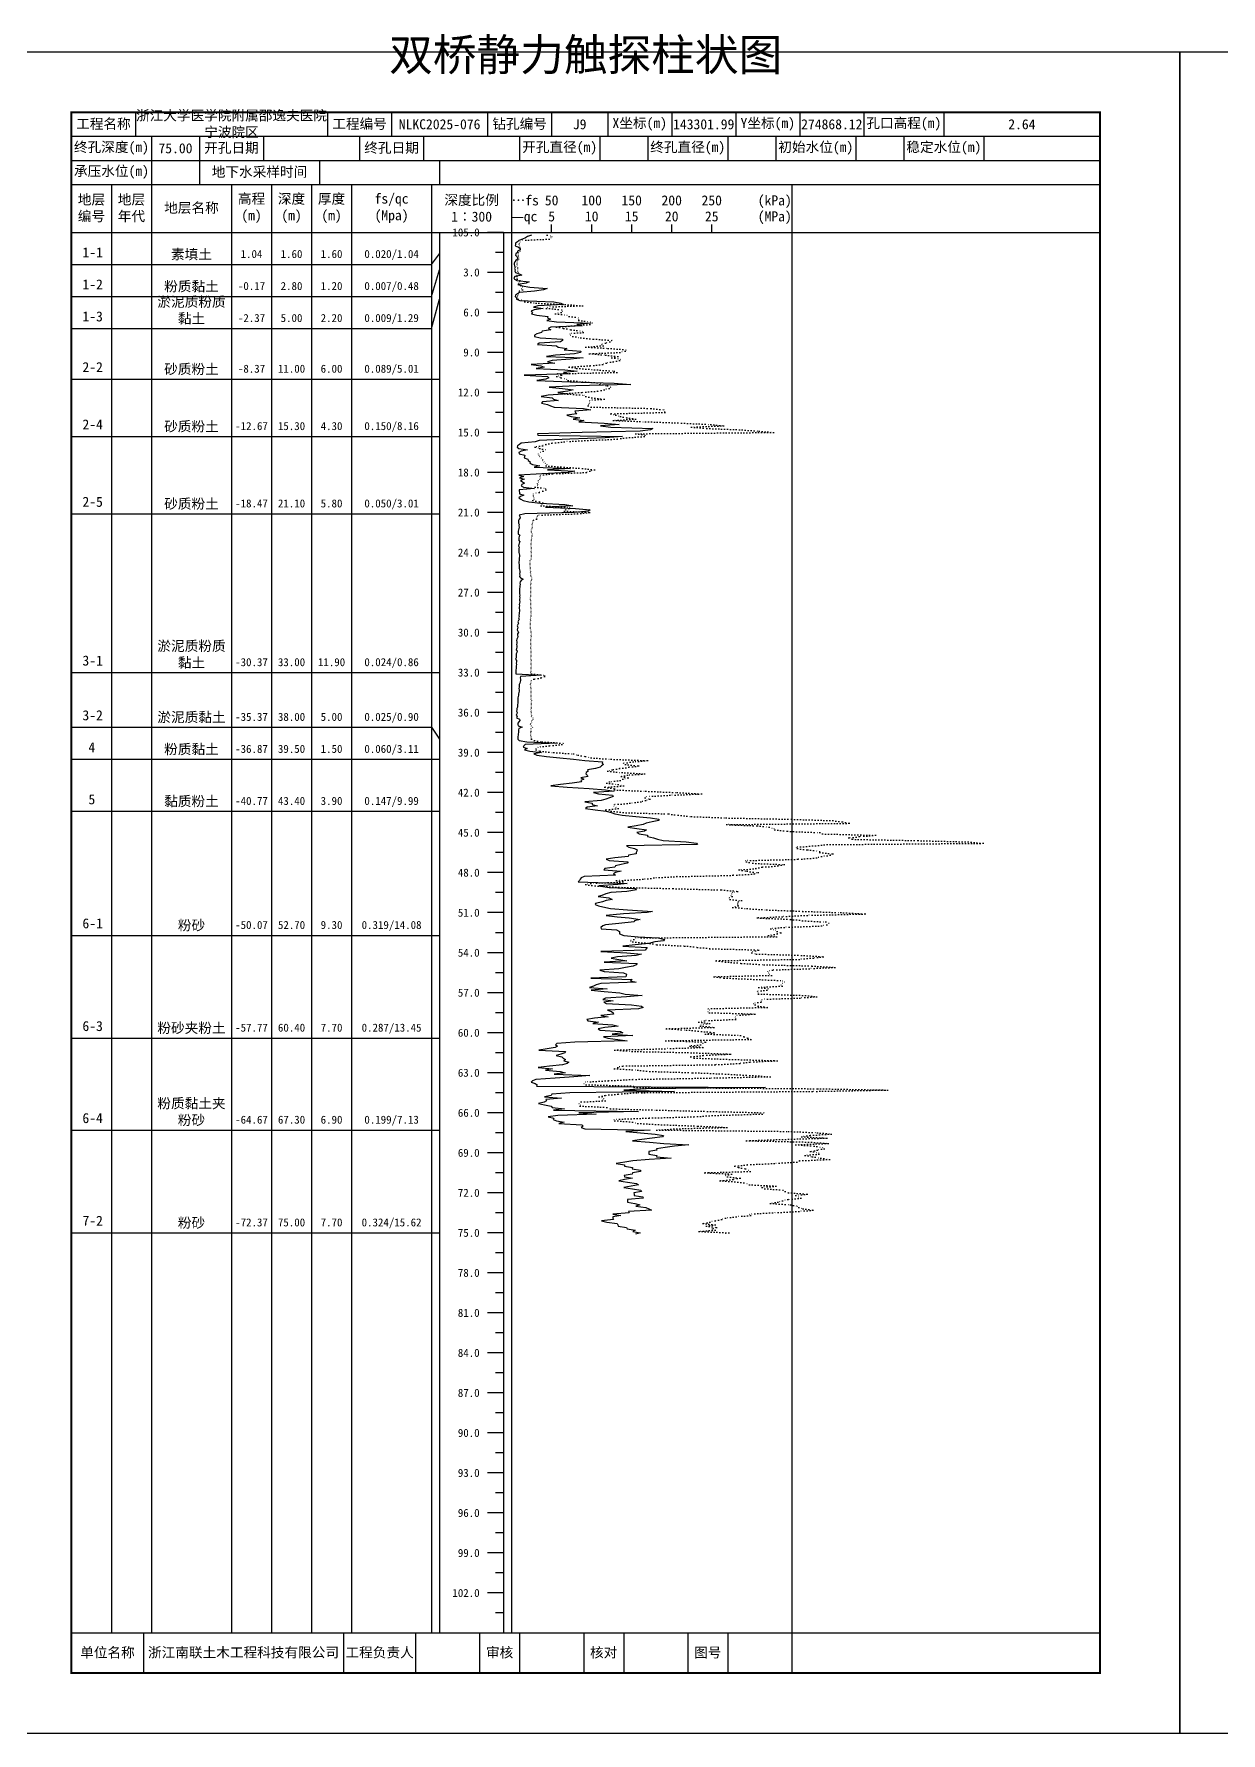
# Model space of a CAD drawing. Extents: x 297 to 65340, y 0 to 425.
# Drawn here: x 2683.6 to 2980.3, y 0 to 424.6 of the extents above; entities that cross this region are included whole.
import ezdxf
from ezdxf.enums import TextEntityAlignment as Align

# ---------------------------------------------------------------- set-up
doc = ezdxf.new("R2010")
doc.units = 0
doc.linetypes.add('DOT', pattern=[6.35, 0, -6.35])
doc.layers.add('FRAME', color=7, linetype='CONTINUOUS')
doc.layers.add('STRATUM', color=7, linetype='CONTINUOUS')
doc.styles.add('ST', font='')
doc.styles.get('ST').set_extended_font_data('SimSun')

msp = doc.modelspace()

# ---------------------------------------------------------------- linework, layer by layer
at = {"layer": 'FRAME', "color": 245, "linetype": 'Continuous'}
for points in [[(2673, 0), (2970, 0), (2970, 420), (2673, 420)], [(2970, 0), (3267, 0), (3267, 420), (2970, 420)]]:
    msp.add_lwpolyline(points, close=True, dxfattribs=at)
at = {"layer": 'FRAME', "linetype": 'Continuous', "const_width": 0.5}
msp.add_lwpolyline([(2693, 15), (2950, 15), (2950, 405), (2693, 405)], close=True, dxfattribs=at)
at = {"layer": 'FRAME', "color": 0, "linetype": 'Continuous'}
for points in [[(2709, 405), (2709, 399)], [(2757, 405), (2757, 399)], [(2773, 405), (2773, 399)], [(2797, 405), (2797, 399)], [(2813, 405), (2813, 399)], [(2827, 405), (2827, 399)], [(2843, 405), (2843, 399)], [(2859, 405), (2859, 399)], [(2875, 405), (2875, 399)], [(2891, 405), (2891, 399)], [(2911, 405), (2911, 399)], [(2950, 405), (2950, 399)], [(2693, 399), (2950, 399)], [(2713, 399), (2713, 393)], [(2725, 399), (2725, 393)], [(2741, 399), (2741, 393)], [(2765, 399), (2765, 393)], [(2781, 399), (2781, 393)], [(2805, 399), (2805, 393)], [(2825, 399), (2825, 393)], [(2837, 399), (2837, 393)], [(2857, 399), (2857, 393)], [(2869, 399), (2869, 393)], [(2889, 399), (2889, 393)], [(2901, 399), (2901, 393)], [(2921, 399), (2921, 393)], [(2950, 399), (2950, 393)], [(2693, 393), (2950, 393)], [(2713, 393), (2713, 387)], [(2725, 393), (2725, 387)], [(2755, 393), (2755, 387)], [(2785, 393), (2785, 387)], [(2693, 387), (2950, 387)], [(2703, 387), (2703, 25)], [(2713, 387), (2713, 25)], [(2733, 387), (2733, 25)], [(2743, 387), (2743, 25)], [(2753, 387), (2753, 25)], [(2763, 387), (2763, 25)], [(2783, 387), (2783, 25)], [(2803, 387), (2803, 25)], [(2873, 387), (2873, 25)], [(2693, 375), (2950, 375)], [(2785, 375), (2785, 25)], [(2801, 375), (2801, 25)], [(2813, 375), (2813, 377)], [(2823, 375), (2823, 377)], [(2833, 375), (2833, 377)], [(2843, 375), (2843, 377)], [(2853, 375), (2853, 377)], [(2693, 25), (2950, 25)], [(2711, 25), (2711, 15)], [(2761, 25), (2761, 15)], [(2779, 25), (2779, 15)], [(2795, 25), (2795, 15)], [(2805, 25), (2805, 15)], [(2821, 25), (2821, 15)], [(2831, 25), (2831, 15)], [(2847, 25), (2847, 15)], [(2857, 25), (2857, 15)], [(2873, 25), (2873, 15)]]:
    msp.add_lwpolyline(points, dxfattribs=at)
at = {"layer": 'STRATUM', "linetype": 'Continuous'}
for points in [[(2801, 375), (2797, 375)], [(2807.98, 374.33), (2806.94, 374), (2806.44, 373.67), (2805.68, 373.33), (2804.8, 373), (2804.5, 372.67), (2803.94, 372.33), (2803.98, 372), (2803.88, 371.67), (2804.68, 371.33), (2805.1, 371), (2805.16, 370.67), (2804.48, 370.33), (2804.48, 370), (2804.08, 369.67), (2803.96, 369.33), (2804.3, 369), (2804.5, 368.67), (2804.5, 368.33), (2804.08, 368), (2803.76, 367.67), (2803.64, 367.33), (2803.64, 367), (2803.72, 366.67), (2803.84, 366.33), (2803.7, 366), (2803.9, 365.67), (2803.78, 365.33), (2803.98, 365), (2804.86, 364.67), (2805.54, 364.33), (2803.82, 364), (2803.56, 363.67), (2803.74, 363.33), (2804.32, 363), (2807.36, 362.67), (2806.66, 362.33), (2804.56, 362), (2805.62, 361.67), (2807.58, 361.33), (2811.9, 361), (2811, 360.67), (2808.72, 360.33), (2804.96, 360), (2804.46, 359.67), (2803.98, 359.33), (2803.92, 359), (2804.18, 358.67), (2804.2, 358.33), (2805.06, 358), (2813.58, 357.67), (2815.28, 357.33), (2815.92, 357), (2809.58, 356.67), (2808.44, 356.33), (2810.88, 356), (2808.66, 355.67), (2807.92, 355.33), (2808.18, 355), (2808, 354.67), (2809.28, 354.33), (2812.04, 354), (2812, 353.67), (2812.74, 353.33), (2811.82, 353), (2814.22, 352.67), (2822.86, 352.33), (2819.3, 352), (2820.64, 351.67), (2812.8, 351.33), (2812.1, 351), (2812.78, 350.67), (2810.6, 350.33), (2810.48, 350), (2809.3, 349.67), (2808.68, 349.33), (2808.74, 349), (2810.14, 348.67), (2815.7, 348.33), (2815.72, 348), (2815.18, 347.67), (2809.9, 347.33), (2809.48, 347), (2814.22, 346.67), (2814.6, 346.33), (2816.8, 346), (2816.1, 345.67), (2820.3, 345.33), (2820.22, 345), (2818.74, 344.67), (2813.92, 344.33), (2811.7, 344), (2820.88, 343.67), (2817.72, 343.33), (2813.14, 343), (2811.92, 342.67), (2813.76, 342.33), (2807.9, 342), (2810.32, 341.67), (2811.14, 341.33), (2809.1, 341), (2816.28, 340.67), (2819.36, 340.33), (2815.98, 340), (2817.46, 339.67), (2806.1, 339.33), (2811.94, 339), (2812.3, 338.67), (2811.56, 338.33), (2809.26, 338), (2817.62, 337.67), (2828.62, 337.33), (2832.76, 337), (2819.04, 336.67), (2812.34, 336.33), (2815.74, 336), (2818.34, 335.67), (2817.08, 335.33), (2814.52, 335), (2817.14, 334.67), (2812.12, 334.33), (2810.4, 334), (2813.16, 333.67), (2813.48, 333.33), (2814.64, 333), (2810.72, 332.67), (2810.46, 332.33), (2811.96, 332), (2812.72, 331.67), (2813.6, 331.33), (2820.96, 331), (2822.8, 330.67), (2818.82, 330.33), (2818.96, 330), (2819.3, 329.67), (2816.8, 329.33), (2817.84, 329), (2820.06, 328.67), (2818.36, 328.33), (2821.04, 328), (2819.76, 327.67), (2826.12, 327.33), (2829.84, 327), (2825.18, 326.67), (2827.78, 326.33), (2838.3, 326), (2837.68, 325.67), (2835.08, 325.33), (2820.66, 325), (2809.48, 324.67), (2809.58, 324.33), (2830.72, 324), (2826.34, 323.67), (2817.58, 323.33), (2809.9, 323), (2808.86, 322.67), (2805.42, 322.33), (2804.94, 322), (2804.5, 321.67), (2804.42, 321.33), (2804.78, 321), (2806.94, 320.67), (2805.42, 320.33), (2804.8, 320), (2804.88, 319.67), (2806.28, 319.33), (2806.24, 319), (2806.16, 318.67), (2807.02, 318.33), (2807.12, 318), (2807.6, 317.67), (2807.56, 317.33), (2808.2, 317), (2810.02, 316.67), (2808.6, 316.33), (2817.68, 316), (2811.94, 315.67), (2818.8, 315.33), (2817.04, 315), (2810.56, 314.67), (2804.78, 314.33), (2805.94, 314), (2804.98, 313.67), (2806.1, 313.33), (2805.2, 313), (2805.68, 312.67), (2806.2, 312.33), (2805.54, 312), (2805.38, 311.67), (2805.98, 311.33), (2808.74, 311), (2804.84, 310.67), (2804.88, 310.33), (2805, 310), (2804.94, 309.67), (2806.04, 309.33), (2805.18, 309), (2804.82, 308.67), (2805.26, 308.33), (2805.92, 308), (2807.32, 307.67), (2810.18, 307.33), (2816.32, 307), (2818.26, 306.67), (2811.5, 306.33), (2818.92, 306), (2822.6, 305.67), (2822.24, 305.33), (2818.6, 305), (2806.32, 304.67), (2804.9, 304.33), (2805.06, 304), (2805.16, 303.67), (2804.84, 303.33), (2804.74, 303), (2804.7, 302.67), (2804.68, 302.33), (2804.84, 302), (2804.78, 301.67), (2804.86, 301.33), (2804.8, 301), (2804.68, 300.67), (2804.6, 300.33), (2804.6, 300), (2804.62, 299.67), (2805.02, 299.33), (2804.84, 299), (2804.76, 298.67), (2804.78, 298.33), (2804.8, 298), (2805.02, 297.67), (2804.86, 297.33), (2804.78, 297), (2804.74, 296.67), (2804.84, 296.33), (2804.8, 296), (2804.78, 295.67), (2804.78, 295.33), (2804.82, 295), (2804.88, 294.67), (2804.94, 294.33), (2804.96, 294), (2804.9, 293.67), (2804.92, 293.33), (2804.86, 293), (2804.76, 292.67), (2804.8, 292.33), (2804.86, 292), (2804.88, 291.67), (2804.92, 291.33), (2804.92, 291), (2804.94, 290.67), (2805.04, 290.33), (2805.04, 290), (2805, 289.67), (2805.02, 289.33), (2805, 289), (2805.22, 288.67), (2805.86, 288.33), (2805.34, 288), (2805.12, 287.67), (2805.02, 287.33), (2805.12, 287), (2805.04, 286.67), (2805.02, 286.33), (2804.98, 286), (2805, 285.67), (2804.96, 285.33), (2805, 285), (2804.96, 284.67), (2805.08, 284.33), (2804.98, 284), (2805.06, 283.67), (2804.96, 283.33), (2804.94, 283), (2805.02, 282.67), (2804.94, 282.33), (2804.9, 282), (2804.96, 281.67), (2804.9, 281.33), (2804.86, 281), (2804.96, 280.67), (2804.94, 280.33), (2804.88, 280), (2804.86, 279.67), (2804.8, 279.33), (2804.86, 279), (2804.74, 278.67), (2804.84, 278.33), (2804.7, 278), (2804.58, 277.67), (2804.68, 277.33), (2804.52, 277), (2804.42, 276.67), (2804.54, 276.33), (2804.46, 276), (2804.4, 275.67), (2804.58, 275.33), (2804.7, 275), (2804.5, 274.67), (2804.5, 274.33), (2804.58, 274), (2804.48, 273.67), (2804.32, 273.33), (2804.24, 273), (2804.26, 272.67), (2804.28, 272.33), (2804.24, 272), (2804.26, 271.67), (2804.3, 271.33), (2804.2, 271), (2804.16, 270.67), (2804.38, 270.33), (2804.26, 270), (2804.1, 269.67), (2804.12, 269.33), (2804.14, 269), (2804.12, 268.67), (2804, 268.33), (2804.24, 268), (2804.2, 267.67), (2804.16, 267.33), (2804.24, 267), (2804.1, 266.67), (2804.16, 266.33), (2804.12, 266), (2804.08, 265.67), (2804.08, 265.33), (2804.06, 265), (2804.06, 264.67), (2810.48, 264.33), (2805.24, 264), (2805.12, 263.67), (2805.24, 263.33), (2805.24, 263), (2805.16, 262.67), (2805.02, 262.33), (2804.92, 262), (2804.92, 261.67), (2804.92, 261.33), (2804.82, 261), (2804.88, 260.67), (2804.86, 260.33), (2804.78, 260), (2804.74, 259.67), (2804.68, 259.33), (2804.62, 259), (2804.52, 258.67), (2804.52, 258.33), (2804.58, 258), (2804.54, 257.67), (2804.52, 257.33), (2804.5, 257), (2804.44, 256.67), (2804.44, 256.33), (2804.32, 256), (2804.28, 255.67), (2804.24, 255.33), (2804.36, 255), (2804.32, 254.67), (2804.16, 254.33), (2804.36, 254), (2804.18, 253.67), (2805, 253.33), (2805.06, 253), (2804.82, 252.67), (2804.54, 252.33), (2804.58, 252), (2804.6, 251.67), (2805.6, 251.33), (2804.78, 251), (2804.74, 250.67), (2804.72, 250.33), (2804.7, 250), (2804.6, 249.67), (2804.62, 249.33), (2804.54, 249), (2804.54, 248.67), (2804.52, 248.33), (2804.86, 248), (2806.76, 247.67), (2814.36, 247.33), (2806.36, 247), (2806.04, 246.67), (2805.88, 246.33), (2806.9, 246), (2806.22, 245.67), (2807.52, 245.33), (2810.42, 245), (2808.58, 244.67), (2809.32, 244.33), (2811.74, 244), (2815.02, 243.67), (2818.42, 243.33), (2821.26, 243), (2825.72, 242.67), (2825.62, 242.33), (2825.96, 242), (2825.44, 241.67), (2825.1, 241.33), (2823.96, 241), (2821.92, 240.67), (2822.16, 240.33), (2821.62, 240), (2821.54, 239.67), (2821.86, 239.33), (2822, 239), (2820.3, 238.67), (2821.02, 238.33), (2820.32, 238), (2820.46, 237.67), (2818.1, 237.33), (2815.18, 237), (2812.8, 236.67), (2816.84, 236.33), (2822.4, 236), (2826.42, 235.67), (2828.6, 235.33), (2823.44, 235), (2824.72, 234.67), (2828.2, 234.33), (2828.34, 234), (2827.46, 233.67), (2826.54, 233.33), (2825.36, 233), (2821.3, 232.67), (2823.08, 232.33), (2823.16, 232), (2824.48, 231.67), (2821.84, 231.33), (2821.42, 231), (2823.88, 230.67), (2826.64, 230.33), (2827.9, 230), (2828.78, 229.67), (2830.64, 229.33), (2834.06, 229), (2837.7, 228.67), (2839.76, 228.33), (2839.78, 228), (2838.14, 227.67), (2836.64, 227.33), (2835.84, 227), (2834.12, 226.67), (2832.02, 226.33), (2834.28, 226), (2836.7, 225.67), (2836.24, 225.33), (2834.28, 225), (2834.9, 224.67), (2836.92, 224.33), (2836.92, 224), (2838.42, 223.67), (2839.44, 223.33), (2840.88, 223), (2846.58, 222.67), (2849.16, 222.33), (2849.46, 222), (2831.7, 221.67), (2832.28, 221.33), (2833.66, 221), (2834.36, 220.67), (2834.3, 220.33), (2834.08, 220), (2834.14, 219.67), (2832.18, 219.33), (2832.14, 219), (2828.8, 218.67), (2826.62, 218.33), (2827.36, 218), (2832.1, 217.67), (2831.88, 217.33), (2830.38, 217), (2828.98, 216.67), (2828.82, 216.33), (2826.28, 216), (2826.06, 215.67), (2830.34, 215.33), (2828.92, 215), (2828.42, 214.67), (2828.92, 214.33), (2821.16, 214), (2820.38, 213.67), (2820.1, 213.33), (2819.98, 213), (2819.66, 212.67), (2831.84, 212.33), (2829.52, 212), (2824.8, 211.67), (2827.38, 211.33), (2833.86, 211), (2834.18, 210.67), (2831.78, 210.33), (2827.8, 210), (2826.54, 209.67), (2825.5, 209.33), (2824.6, 209), (2827.32, 208.67), (2828.14, 208.33), (2826.6, 208), (2825.72, 207.67), (2823.94, 207.33), (2823.88, 207), (2824.7, 206.67), (2826.56, 206.33), (2827.72, 206), (2831.96, 205.67), (2838.2, 205.33), (2836.88, 205), (2830.98, 204.67), (2826.64, 204.33), (2829.34, 204), (2832.38, 203.67), (2835.1, 203.33), (2833.66, 203), (2833.64, 202.67), (2829.8, 202.33), (2826.44, 202), (2825.8, 201.67), (2825.26, 201.33), (2825.4, 201), (2829.2, 200.67), (2829.94, 200.33), (2829.96, 200), (2829.98, 199.67), (2831.02, 199.33), (2834.58, 199), (2839.64, 198.67), (2841.16, 198.33), (2840.98, 198), (2838.74, 197.67), (2837.32, 197.33), (2833.86, 197), (2830.82, 196.67), (2836.9, 196.33), (2836.62, 196), (2836.36, 195.67), (2825.28, 195.33), (2831.76, 195), (2835.42, 194.67), (2834.12, 194.33), (2829.42, 194), (2827.88, 193.67), (2829.78, 193.33), (2831.76, 193), (2826.08, 192.67), (2834.4, 192.33), (2834.12, 192), (2833.36, 191.67), (2831.42, 191.33), (2829.8, 191), (2825, 190.67), (2826.12, 190.33), (2830.98, 190), (2831.7, 189.67), (2831.62, 189.33), (2831.52, 189), (2822.8, 188.67), (2833.1, 188.33), (2832.68, 188), (2834.12, 187.67), (2825.26, 187.33), (2824.12, 187), (2823.44, 186.67), (2822.48, 186.33), (2826.84, 186), (2822.86, 185.67), (2826.08, 185.33), (2830.02, 185), (2831.34, 184.67), (2835.6, 184.33), (2831.74, 184), (2826.44, 183.67), (2825.82, 183.33), (2828.4, 183), (2826, 182.67), (2826.66, 182.33), (2832.94, 182), (2835.48, 181.67), (2835.84, 181.33), (2834.66, 181), (2826.96, 180.67), (2827.94, 180.33), (2828.38, 180), (2828.46, 179.67), (2825.32, 179.33), (2827.08, 179), (2823.72, 178.67), (2821.82, 178.33), (2822.02, 178), (2824.74, 177.67), (2823.28, 177.33), (2828.28, 177), (2829.58, 176.67), (2826.32, 176.33), (2824.64, 176), (2825.16, 175.67), (2830.2, 175.33), (2830.78, 175), (2828.1, 174.67), (2833.26, 174.33), (2825.94, 174), (2827.06, 173.67), (2829.5, 173.33), (2831.88, 173), (2818.82, 172.67), (2814.32, 172.33), (2813.94, 172), (2814.5, 171.67), (2813.84, 171.33), (2811.9, 171), (2809.82, 170.67), (2816.44, 170.33), (2816.26, 170), (2815.3, 169.67), (2814.14, 169.33), (2815.56, 169), (2815.88, 168.67), (2816.46, 168.33), (2816.04, 168), (2817.3, 167.67), (2816.86, 167.33), (2815.72, 167), (2812.42, 166.67), (2809.6, 166.33), (2813.2, 166), (2811.42, 165.67), (2815.16, 165.33), (2816.4, 165), (2813.64, 164.67), (2822.52, 164.33), (2818.58, 164), (2813.88, 163.67), (2809.02, 163.33), (2808.24, 163), (2807.86, 162.67), (2808.92, 162.33), (2809.36, 162), (2809.22, 161.67), (2866.4, 161.33), (2836.6, 161), (2831.04, 160.67), (2843.66, 160.33), (2817.5, 160), (2813.08, 159.67), (2812.9, 159.33), (2811.24, 159), (2815.42, 158.67), (2811.58, 158.33), (2811.68, 158), (2811.12, 157.67), (2809.74, 157.33), (2811.24, 157), (2812.88, 156.67), (2813.12, 156.33), (2816.24, 156), (2813.44, 155.67), (2834.66, 155.33), (2819.78, 155), (2824.16, 154.67), (2814.56, 154.33), (2812.14, 154), (2813.56, 153.67), (2813.36, 153.33), (2814.24, 153), (2816.12, 152.67), (2814.8, 152.33), (2820.5, 152), (2820.9, 151.67), (2820.4, 151.33), (2821.28, 151), (2837.62, 150.67), (2831.56, 150.33), (2835.18, 150), (2838.84, 149.67), (2840.96, 149.33), (2840.7, 149), (2838.1, 148.67), (2835.54, 148.33), (2833.2, 148), (2837.42, 147.67), (2841.06, 147.33), (2847.3, 147), (2843.7, 146.67), (2841.4, 146.33), (2839.16, 146), (2839.26, 145.67), (2837.28, 145.33), (2837.26, 145), (2837.28, 144.67), (2839.32, 144.33), (2839.2, 144), (2842.88, 143.67), (2837.36, 143.33), (2833.28, 143), (2831.26, 142.67), (2829.14, 142.33), (2831.22, 142), (2831.24, 141.67), (2833.16, 141.33), (2833.1, 141), (2835.16, 140.67), (2835.2, 140.33), (2833.2, 140), (2833.14, 139.67), (2831.12, 139.33), (2831.16, 139), (2833.24, 138.67), (2831.16, 138.33), (2829.78, 138), (2831.96, 137.67), (2834.2, 137.33), (2834.68, 137), (2832.84, 136.67), (2831.06, 136.33), (2833.2, 136), (2835.32, 135.67), (2835.42, 135.33), (2833.52, 135), (2833.6, 134.67), (2833.64, 134.33), (2835.8, 134), (2835.84, 133.67), (2831.92, 133.33), (2831.92, 133), (2831.96, 132.67), (2833.78, 132.33), (2835.04, 132), (2834, 131.67), (2836.54, 131.33), (2837.32, 131), (2837.92, 130.67), (2832.18, 130.33), (2832.36, 130), (2828.32, 129.67), (2830.28, 129.33), (2828.32, 129), (2828.26, 128.67), (2828.46, 128.33), (2825.42, 128), (2826.8, 127.67), (2829.36, 127.33), (2829.52, 127), (2829.66, 126.67), (2831.72, 126.33), (2831.84, 126), (2833.88, 125.67), (2833.26, 125.33), (2835.14, 125), (2833.96, 124.67)], [(2783, 367), (2785, 369.67)], [(2801, 370), (2799, 370)], [(2693, 367), (2703, 367)], [(2703, 367), (2713, 367)], [(2713, 367), (2733, 367)], [(2733, 367), (2743, 367)], [(2743, 367), (2753, 367)], [(2753, 367), (2763, 367)], [(2763, 367), (2783, 367)], [(2783, 359), (2785, 365.67)], [(2801, 365), (2797, 365)], [(2693, 359), (2703, 359)], [(2703, 359), (2713, 359)], [(2713, 359), (2733, 359)], [(2733, 359), (2743, 359)], [(2743, 359), (2753, 359)], [(2753, 359), (2763, 359)], [(2763, 359), (2783, 359)], [(2783, 351), (2785, 358.33)], [(2801, 360), (2799, 360)], [(2801, 355), (2797, 355)], [(2693, 351), (2703, 351)], [(2703, 351), (2713, 351)], [(2713, 351), (2733, 351)], [(2733, 351), (2743, 351)], [(2743, 351), (2753, 351)], [(2753, 351), (2763, 351)], [(2763, 351), (2783, 351)], [(2801, 350), (2799, 350)], [(2801, 345), (2797, 345)], [(2801, 340), (2799, 340)], [(2693, 338.33), (2703, 338.33)], [(2703, 338.33), (2713, 338.33)], [(2713, 338.33), (2733, 338.33)], [(2733, 338.33), (2743, 338.33)], [(2743, 338.33), (2753, 338.33)], [(2753, 338.33), (2763, 338.33)], [(2763, 338.33), (2783, 338.33)], [(2783, 338.33), (2785, 338.33)], [(2801, 335), (2797, 335)], [(2801, 330), (2799, 330)], [(2693, 324), (2703, 324)], [(2703, 324), (2713, 324)], [(2713, 324), (2733, 324)], [(2733, 324), (2743, 324)], [(2743, 324), (2753, 324)], [(2753, 324), (2763, 324)], [(2763, 324), (2783, 324)], [(2783, 324), (2785, 324)], [(2801, 325), (2797, 325)], [(2801, 320), (2799, 320)], [(2801, 315), (2797, 315)], [(2801, 310), (2799, 310)], [(2693, 304.67), (2703, 304.67)], [(2703, 304.67), (2713, 304.67)], [(2713, 304.67), (2733, 304.67)], [(2733, 304.67), (2743, 304.67)], [(2743, 304.67), (2753, 304.67)], [(2753, 304.67), (2763, 304.67)], [(2763, 304.67), (2783, 304.67)], [(2783, 304.67), (2785, 304.67)], [(2801, 305), (2797, 305)], [(2801, 300), (2799, 300)], [(2801, 295), (2797, 295)], [(2801, 290), (2799, 290)], [(2801, 285), (2797, 285)], [(2801, 280), (2799, 280)], [(2801, 275), (2797, 275)], [(2801, 270), (2799, 270)], [(2693, 265), (2703, 265)], [(2703, 265), (2713, 265)], [(2713, 265), (2733, 265)], [(2733, 265), (2743, 265)], [(2743, 265), (2753, 265)], [(2753, 265), (2763, 265)], [(2763, 265), (2783, 265)], [(2783, 265), (2785, 265)], [(2801, 265), (2797, 265)], [(2801, 260), (2799, 260)], [(2801, 255), (2797, 255)], [(2693, 251.33), (2703, 251.33)], [(2703, 251.33), (2713, 251.33)], [(2713, 251.33), (2733, 251.33)], [(2733, 251.33), (2743, 251.33)], [(2743, 251.33), (2753, 251.33)], [(2753, 251.33), (2763, 251.33)], [(2763, 251.33), (2783, 251.33)], [(2783, 251.33), (2785, 248.33)], [(2801, 250), (2799, 250)], [(2693, 243.33), (2703, 243.33)], [(2703, 243.33), (2713, 243.33)], [(2713, 243.33), (2733, 243.33)], [(2733, 243.33), (2743, 243.33)], [(2743, 243.33), (2753, 243.33)], [(2753, 243.33), (2763, 243.33)], [(2763, 243.33), (2783, 243.33)], [(2783, 243.33), (2785, 243.33)], [(2801, 245), (2797, 245)], [(2801, 240), (2799, 240)], [(2801, 235), (2797, 235)], [(2693, 230.33), (2703, 230.33)], [(2703, 230.33), (2713, 230.33)], [(2713, 230.33), (2733, 230.33)], [(2733, 230.33), (2743, 230.33)], [(2743, 230.33), (2753, 230.33)], [(2753, 230.33), (2763, 230.33)], [(2763, 230.33), (2783, 230.33)], [(2783, 230.33), (2785, 230.33)], [(2801, 230), (2799, 230)], [(2801, 225), (2797, 225)], [(2801, 220), (2799, 220)], [(2801, 215), (2797, 215)], [(2801, 210), (2799, 210)], [(2801, 205), (2797, 205)], [(2801, 200), (2799, 200)], [(2693, 199.33), (2703, 199.33)], [(2703, 199.33), (2713, 199.33)], [(2713, 199.33), (2733, 199.33)], [(2733, 199.33), (2743, 199.33)], [(2743, 199.33), (2753, 199.33)], [(2753, 199.33), (2763, 199.33)], [(2763, 199.33), (2783, 199.33)], [(2783, 199.33), (2785, 199.33)], [(2801, 195), (2797, 195)], [(2801, 190), (2799, 190)], [(2801, 185), (2797, 185)], [(2801, 180), (2799, 180)], [(2801, 175), (2797, 175)], [(2693, 173.67), (2703, 173.67)], [(2703, 173.67), (2713, 173.67)], [(2713, 173.67), (2733, 173.67)], [(2733, 173.67), (2743, 173.67)], [(2743, 173.67), (2753, 173.67)], [(2753, 173.67), (2763, 173.67)], [(2763, 173.67), (2783, 173.67)], [(2783, 173.67), (2785, 173.67)], [(2801, 170), (2799, 170)], [(2801, 165), (2797, 165)], [(2801, 160), (2799, 160)], [(2801, 155), (2797, 155)], [(2693, 150.67), (2703, 150.67)], [(2703, 150.67), (2713, 150.67)], [(2713, 150.67), (2733, 150.67)], [(2733, 150.67), (2743, 150.67)], [(2743, 150.67), (2753, 150.67)], [(2753, 150.67), (2763, 150.67)], [(2763, 150.67), (2783, 150.67)], [(2783, 150.67), (2785, 150.67)], [(2801, 150), (2799, 150)], [(2801, 145), (2797, 145)], [(2801, 140), (2799, 140)], [(2801, 135), (2797, 135)], [(2801, 130), (2799, 130)], [(2693, 125), (2703, 125)], [(2703, 125), (2713, 125)], [(2713, 125), (2733, 125)], [(2733, 125), (2743, 125)], [(2743, 125), (2753, 125)], [(2753, 125), (2763, 125)], [(2763, 125), (2783, 125)], [(2783, 125), (2785, 125)], [(2801, 125), (2797, 125)], [(2801, 120), (2799, 120)], [(2801, 115), (2797, 115)], [(2801, 110), (2799, 110)], [(2801, 105), (2797, 105)], [(2801, 100), (2799, 100)], [(2801, 95), (2797, 95)], [(2801, 90), (2799, 90)], [(2801, 85), (2797, 85)], [(2801, 80), (2799, 80)], [(2801, 75), (2797, 75)], [(2801, 70), (2799, 70)], [(2801, 65), (2797, 65)], [(2801, 60), (2799, 60)], [(2801, 55), (2797, 55)], [(2801, 50), (2799, 50)], [(2801, 45), (2797, 45)], [(2801, 40), (2799, 40)], [(2801, 35), (2797, 35)], [(2801, 30), (2799, 30)]]:
    msp.add_lwpolyline(points, dxfattribs=at)
at = {"layer": 'STRATUM', "linetype": 'DOT', "ltscale": 0.1}
msp.add_lwpolyline([(2811.9, 374.33), (2813.14, 374), (2812.86, 373.67), (2812.38, 373.33), (2805.42, 373), (2805.06, 372.67), (2804.9, 372.33), (2804.76, 372), (2804.88, 371.67), (2805.06, 371.33), (2805.16, 371), (2805.2, 370.67), (2805.08, 370.33), (2804.78, 370), (2804.66, 369.67), (2804.66, 369.33), (2804.66, 369), (2804.74, 368.67), (2804.74, 368.33), (2804.48, 368), (2804.36, 367.67), (2804.34, 367.33), (2804.32, 367), (2804.32, 366.67), (2804.44, 366.33), (2804.46, 366), (2804.44, 365.67), (2804.44, 365.33), (2804.7, 365), (2804.6, 364.67), (2804.34, 364.33), (2804.32, 364), (2804.28, 363.67), (2804.34, 363.33), (2805.06, 363), (2804.94, 362.67), (2804.6, 362.33), (2805.08, 362), (2805.14, 361.67), (2805.76, 361.33), (2805.36, 361), (2805.74, 360.67), (2804.88, 360.33), (2804.72, 360), (2804.72, 359.67), (2804.46, 359.33), (2804.36, 359), (2804.36, 358.67), (2804.66, 358.33), (2806.04, 358), (2806.3, 357.67), (2809.1, 357.33), (2815.64, 357), (2820.74, 356.67), (2811.96, 356.33), (2811.72, 356), (2815.52, 355.67), (2815.74, 355.33), (2815.36, 355), (2814, 354.67), (2816.78, 354.33), (2817.4, 354), (2819.66, 353.67), (2819.7, 353.33), (2819.78, 353), (2822.64, 352.67), (2823.18, 352.33), (2822.54, 352), (2818.72, 351.67), (2814.2, 351.33), (2816.08, 351), (2817.86, 350.67), (2820.74, 350.33), (2820.9, 350), (2817.54, 349.67), (2817.68, 349.33), (2818.28, 349), (2820.32, 348.67), (2823.46, 348.33), (2828.12, 348), (2827.52, 347.67), (2826.44, 347.33), (2825.38, 347), (2825.86, 346.67), (2821.58, 346.33), (2827.14, 346), (2831.62, 345.67), (2831.34, 345.33), (2830.06, 345), (2822.48, 344.67), (2826.5, 344.33), (2829.5, 344), (2828.04, 343.67), (2830.2, 343.33), (2829.96, 343), (2828.4, 342.67), (2826.62, 342.33), (2825.7, 342), (2822.58, 341.67), (2817.38, 341.33), (2819.32, 341), (2823.68, 340.67), (2828.6, 340.33), (2829.28, 340), (2814.44, 339.67), (2815.48, 339.33), (2814.3, 339), (2815.4, 338.67), (2816.72, 338.33), (2817.1, 338), (2820.72, 337.67), (2825.22, 337.33), (2825.04, 337), (2826.96, 336.67), (2827.76, 336.33), (2827.38, 336), (2826.08, 335.67), (2824.44, 335.33), (2820.44, 335), (2815.54, 334.67), (2821.04, 334.33), (2821.56, 334), (2823.04, 333.67), (2826.1, 333.33), (2822.46, 333), (2822.5, 332.67), (2822.38, 332.33), (2822.26, 332), (2822.1, 331.67), (2822.88, 331.33), (2837.84, 331), (2841.04, 330.67), (2841.2, 330.33), (2841.3, 330), (2827.76, 329.67), (2829, 329.33), (2830.16, 329), (2831.76, 328.67), (2833.98, 328.33), (2828.46, 328), (2836.46, 327.67), (2845.48, 327.33), (2852.76, 327), (2855.98, 326.67), (2847.92, 326.33), (2851.8, 326), (2859.9, 325.67), (2864.86, 325.33), (2868.4, 325), (2834.04, 324.67), (2836.46, 324.33), (2836.1, 324), (2831.7, 323.67), (2829.36, 323.33), (2822, 323), (2816.16, 322.67), (2813.04, 322.33), (2811.58, 322), (2810.7, 321.67), (2808.9, 321.33), (2810.02, 321), (2811.46, 320.67), (2810.9, 320.33), (2810.24, 320), (2809.62, 319.67), (2809.8, 319.33), (2809.94, 319), (2810.4, 318.67), (2810.72, 318.33), (2810.72, 318), (2811.04, 317.67), (2811.38, 317.33), (2811.82, 317), (2811.6, 316.67), (2816.16, 316.33), (2820.7, 316), (2823.7, 315.67), (2822.58, 315.33), (2821.64, 315), (2813.14, 314.67), (2810.2, 314.33), (2810.02, 314), (2810.12, 313.67), (2810.02, 313.33), (2809.64, 313), (2809.74, 312.67), (2809.4, 312.33), (2809.44, 312), (2809.48, 311.67), (2808.84, 311.33), (2811.5, 311), (2811.56, 310.67), (2810.76, 310.33), (2809.84, 310), (2808.42, 309.67), (2808.36, 309.33), (2808.42, 309), (2808.58, 308.67), (2808.58, 308.33), (2808.32, 308), (2809.96, 307.67), (2811.1, 307.33), (2810.64, 307), (2810.34, 306.67), (2817.54, 306.33), (2817.3, 306), (2816.44, 305.67), (2816.22, 305.33), (2822.44, 305), (2819.44, 304.67), (2809.46, 304.33), (2809.38, 304), (2809.24, 303.67), (2809.2, 303.33), (2808.32, 303), (2808.22, 302.67), (2808.18, 302.33), (2808.08, 302), (2808.1, 301.67), (2808.14, 301.33), (2808.12, 301), (2807.88, 300.67), (2807.86, 300.33), (2807.86, 300), (2808.12, 299.67), (2808.02, 299.33), (2808.02, 299), (2808.02, 298.67), (2807.94, 298.33), (2807.86, 298), (2807.86, 297.67), (2807.82, 297.33), (2807.8, 297), (2807.78, 296.67), (2807.88, 296.33), (2807.88, 296), (2807.86, 295.67), (2807.82, 295.33), (2807.84, 295), (2807.88, 294.67), (2807.9, 294.33), (2807.92, 294), (2807.88, 293.67), (2807.88, 293.33), (2807.54, 293), (2807.54, 292.67), (2807.56, 292.33), (2807.52, 292), (2807.56, 291.67), (2807.62, 291.33), (2807.62, 291), (2807.66, 290.67), (2807.68, 290.33), (2807.66, 290), (2807.74, 289.67), (2807.72, 289.33), (2807.76, 289), (2807.96, 288.67), (2807.96, 288.33), (2807.9, 288), (2807.74, 287.67), (2807.76, 287.33), (2807.74, 287), (2807.76, 286.67), (2807.72, 286.33), (2807.72, 286), (2807.68, 285.67), (2807.68, 285.33), (2807.68, 285), (2807.68, 284.67), (2807.68, 284.33), (2807.68, 284), (2807.66, 283.67), (2807.64, 283.33), (2807.72, 283), (2807.72, 282.67), (2807.7, 282.33), (2807.74, 282), (2807.72, 281.67), (2807.7, 281.33), (2807.76, 281), (2807.76, 280.67), (2807.78, 280.33), (2807.84, 280), (2807.8, 279.67), (2807.8, 279.33), (2807.76, 279), (2807.78, 278.67), (2807.66, 278.33), (2807.7, 278), (2807.66, 277.67), (2807.62, 277.33), (2807.62, 277), (2807.64, 276.67), (2807.64, 276.33), (2807.62, 276), (2807.7, 275.67), (2807.76, 275.33), (2807.8, 275), (2807.86, 274.67), (2807.82, 274.33), (2807.86, 274), (2807.8, 273.67), (2807.74, 273.33), (2807.7, 273), (2807.7, 272.67), (2807.68, 272.33), (2807.68, 272), (2807.76, 271.67), (2807.76, 271.33), (2807.72, 271), (2807.78, 270.67), (2807.78, 270.33), (2807.78, 270), (2807.78, 269.67), (2807.82, 269.33), (2807.76, 269), (2807.74, 268.67), (2807.76, 268.33), (2807.88, 268), (2807.8, 267.67), (2807.76, 267.33), (2807.76, 267), (2807.86, 266.67), (2807.82, 266.33), (2807.8, 266), (2807.78, 265.67), (2807.76, 265.33), (2807.74, 265), (2807.96, 264.67), (2811.24, 264.33), (2811.24, 264), (2810.32, 263.67), (2808.56, 263.33), (2807.88, 263), (2807.82, 262.67), (2807.68, 262.33), (2807.66, 262), (2807.68, 261.67), (2807.74, 261.33), (2807.78, 261), (2807.82, 260.67), (2807.8, 260.33), (2807.8, 260), (2807.76, 259.67), (2807.8, 259.33), (2807.8, 259), (2807.82, 258.67), (2807.8, 258.33), (2807.98, 258), (2807.88, 257.67), (2807.88, 257.33), (2807.88, 257), (2807.9, 256.67), (2807.9, 256.33), (2807.88, 256), (2807.84, 255.67), (2807.82, 255.33), (2807.84, 255), (2807.86, 254.67), (2807.94, 254.33), (2807.88, 254), (2808.3, 253.67), (2808.32, 253.33), (2808.06, 253), (2808.02, 252.67), (2807.68, 252.33), (2807.66, 252), (2807.86, 251.67), (2808.28, 251.33), (2807.82, 251), (2807.76, 250.67), (2807.76, 250.33), (2807.74, 250), (2807.74, 249.67), (2807.74, 249.33), (2807.82, 249), (2807.88, 248.67), (2807.94, 248.33), (2808.74, 248), (2810.64, 247.67), (2815.96, 247.33), (2815.58, 247), (2812.36, 246.67), (2809.6, 246.33), (2809.04, 246), (2809.12, 245.67), (2810.12, 245.33), (2813.56, 245), (2818.42, 244.67), (2819.64, 244.33), (2821.46, 244), (2822.86, 243.67), (2827.9, 243.33), (2836.92, 243), (2833.34, 242.67), (2830.9, 242.33), (2831.42, 242), (2834.66, 241.67), (2832.26, 241.33), (2829.94, 241), (2828.16, 240.67), (2827.04, 240.33), (2830.58, 240), (2836.16, 239.67), (2831.94, 239.33), (2830.44, 239), (2832.1, 238.67), (2830.82, 238.33), (2830.14, 238), (2827.42, 237.67), (2826.76, 237.33), (2829.58, 237), (2830.92, 236.67), (2826.3, 236.33), (2828.74, 236), (2828.68, 235.67), (2836.56, 235.33), (2844.38, 235), (2850.46, 234.67), (2842.56, 234.33), (2836.72, 234), (2836.4, 233.67), (2837.54, 233.33), (2836.46, 233), (2835.3, 232.67), (2832.56, 232.33), (2828.62, 232), (2828.5, 231.67), (2829.06, 231.33), (2829.66, 231), (2826.56, 230.67), (2827.9, 230.33), (2830.86, 230), (2842.28, 229.67), (2844.62, 229.33), (2847.98, 229), (2856.6, 228.67), (2872.96, 228.33), (2883.28, 228), (2885.68, 227.67), (2887.32, 227.33), (2856.76, 227), (2864.4, 226.67), (2867.32, 226.33), (2868.5, 226), (2868.76, 225.67), (2871.96, 225.33), (2880, 225), (2880.7, 224.67), (2893.92, 224.33), (2889.8, 224), (2887.26, 223.67), (2888.16, 223.33), (2904.56, 223), (2917.08, 222.67), (2920.82, 222.33), (2881.86, 222), (2878.14, 221.67), (2874.1, 221.33), (2874.44, 221), (2876.98, 220.67), (2879.9, 220.33), (2880.02, 220), (2883.3, 219.67), (2882.6, 219.33), (2880.44, 219), (2879.14, 218.67), (2874.42, 218.33), (2861.46, 218), (2861.66, 217.67), (2863.26, 217.33), (2871.06, 217), (2869.48, 216.67), (2865.52, 216.33), (2864.06, 216), (2859.86, 215.67), (2861.88, 215.33), (2864.58, 215), (2863.64, 214.67), (2858.3, 214.33), (2844.3, 214), (2838.52, 213.67), (2835.8, 213.33), (2829.22, 213), (2830.8, 212.67), (2822.78, 212.33), (2821.56, 212), (2823.88, 211.67), (2830.58, 211.33), (2843.36, 211), (2855.46, 210.67), (2859.46, 210.33), (2858.16, 210), (2857.98, 209.67), (2857.78, 209.33), (2858.08, 209), (2857.32, 208.67), (2857.62, 208.33), (2860.44, 208), (2859.56, 207.67), (2859.4, 207.33), (2859.42, 207), (2859.62, 206.67), (2858.3, 206.33), (2861.88, 206), (2866.78, 205.67), (2875.78, 205.33), (2885.22, 205), (2891.3, 204.67), (2876.82, 204.33), (2870.6, 204), (2864.44, 203.67), (2872.7, 203.33), (2875.72, 203), (2881.52, 202.67), (2882.32, 202.33), (2881.74, 202), (2880.44, 201.67), (2871.12, 201.33), (2867.74, 201), (2868.9, 200.67), (2869.34, 200.33), (2870.24, 200), (2869.34, 199.67), (2867.2, 199.33), (2869.18, 199), (2834.04, 198.67), (2833.56, 198.33), (2832.74, 198), (2833.32, 197.67), (2837.6, 197.33), (2839.36, 197), (2846.24, 196.67), (2849.46, 196.33), (2852.56, 196), (2864.68, 195.67), (2863.24, 195.33), (2863.06, 195), (2864.22, 194.67), (2875.4, 194.33), (2880.86, 194), (2878.32, 193.67), (2874.84, 193.33), (2854.14, 193), (2856.42, 192.67), (2860.44, 192.33), (2866.08, 192), (2878.08, 191.67), (2883.74, 191.33), (2877.34, 191), (2868.16, 190.67), (2866.92, 190.33), (2867.1, 190), (2867.44, 189.67), (2867.96, 189.33), (2853.64, 189), (2856.14, 188.67), (2863.52, 188.33), (2870.68, 188), (2871.18, 187.67), (2870.68, 187.33), (2870.24, 187), (2870.56, 186.67), (2864.78, 186.33), (2867.1, 186), (2866.78, 185.67), (2864.34, 185.33), (2864.56, 185), (2864.66, 184.67), (2875.72, 184.33), (2879.2, 184), (2875.04, 183.67), (2865.6, 183.33), (2865.42, 183), (2865.28, 182.67), (2863.44, 182.33), (2863.88, 182), (2864.56, 181.67), (2866.88, 181.33), (2852.04, 181), (2852.46, 180.67), (2852.04, 180.33), (2852.4, 180), (2863.74, 179.67), (2859.32, 179.33), (2858.88, 179), (2858.94, 178.67), (2858.94, 178.33), (2851.16, 178), (2849.76, 177.67), (2852.4, 177.33), (2850.28, 177), (2850.16, 176.67), (2853.5, 176.33), (2841.68, 176), (2846.68, 175.67), (2850.42, 175.33), (2853.64, 175), (2851.4, 174.67), (2860.16, 174.33), (2861.1, 174), (2862, 173.67), (2862.8, 173.33), (2841.54, 173), (2851.46, 172.67), (2850.76, 172.33), (2850.18, 172), (2847.64, 171.67), (2850.8, 171.33), (2841.3, 171), (2828.76, 170.67), (2833.1, 170.33), (2847.82, 170), (2857.66, 169.67), (2850.8, 169.33), (2847.76, 169), (2848.6, 168.67), (2857.48, 168.33), (2869.38, 168), (2862.44, 167.67), (2859.94, 167.33), (2853.74, 167), (2830.7, 166.67), (2829.54, 166.33), (2828.74, 166), (2834.5, 165.67), (2837.54, 165.33), (2848.28, 165), (2856.46, 164.67), (2862.54, 164.33), (2867.62, 164), (2852.5, 163.67), (2833.2, 163.33), (2827.08, 163), (2821.56, 162.67), (2821, 162.33), (2821.64, 162), (2833.48, 161.67), (2833.62, 161.33), (2879.48, 161), (2896.88, 160.67), (2878.12, 160.33), (2834.18, 160), (2829.52, 159.67), (2826.3, 159.33), (2824.84, 159), (2825.98, 158.67), (2825.82, 158.33), (2826.38, 158), (2820.26, 157.67), (2819.78, 157.33), (2820.18, 157), (2820.1, 156.67), (2826.82, 156.33), (2827.74, 156), (2839.3, 155.67), (2851.98, 155.33), (2866.12, 155), (2865.6, 154.67), (2853.82, 154.33), (2848.52, 154), (2837.28, 153.67), (2828.56, 153.33), (2828.78, 153), (2833.22, 152.67), (2834.54, 152.33), (2840.48, 152), (2849.64, 151.67), (2856.76, 151.33), (2844.26, 151), (2839.3, 150.67), (2872.2, 150.33), (2879.4, 150), (2882.86, 149.67), (2877.48, 149.33), (2875.52, 149), (2881.74, 148.67), (2870.68, 148.33), (2861.7, 148), (2877.22, 147.67), (2882.06, 147.33), (2874.02, 147), (2878.56, 146.67), (2880.7, 146.33), (2881.12, 146), (2879.36, 145.67), (2877.7, 145.33), (2879.64, 145), (2879.8, 144.67), (2876.34, 144.33), (2878.14, 144), (2880.28, 143.67), (2882.4, 143.33), (2874.94, 143), (2874.26, 142.67), (2868.64, 142.33), (2861.86, 142), (2858.76, 141.67), (2859.74, 141.33), (2861.4, 141), (2862.1, 140.67), (2862.58, 140.33), (2851.26, 140), (2857.92, 139.67), (2856.46, 139.33), (2856.94, 139), (2860.08, 138.67), (2858.24, 138.33), (2855.08, 138), (2859.56, 137.67), (2861.78, 137.33), (2862.4, 137), (2869.04, 136.67), (2865.56, 136.33), (2866.26, 136), (2870.84, 135.67), (2871.36, 135.33), (2872.18, 135), (2876.88, 134.67), (2873.98, 134.33), (2874.68, 134), (2875.3, 133.67), (2872.04, 133.33), (2870.72, 133), (2869.54, 132.67), (2867.66, 132.33), (2872.68, 132), (2874.36, 131.67), (2874.74, 131.33), (2875.82, 131), (2878.3, 130.67), (2874.76, 130.33), (2868.16, 130), (2862.44, 129.67), (2862.68, 129.33), (2859.12, 129), (2856.4, 128.67), (2855.44, 128.33), (2853.82, 128), (2852.54, 127.67), (2850.84, 127.33), (2853.88, 127), (2851.66, 126.67), (2854.22, 126.33), (2853.2, 126), (2853.86, 125.67), (2849.9, 125.33), (2857.26, 125), (2855.86, 124.67)], dxfattribs=at)

# ---------------------------------------------------------------- texts
at = {"layer": 'FRAME', "style": 'ST'}
msp.add_text('双桥静力触探柱状图', height=8, dxfattribs=at).set_placement((2821.5, 413), align=Align.BOTTOM_CENTER)
for s, p in [('…fs', (2803, 383)), ('—qc', (2803, 379))]:
    msp.add_text(s, height=2.5, dxfattribs=at).set_placement(p, align=Align.MIDDLE_LEFT)
for s, p in [('50', (2813, 383)), ('100', (2823, 383)), ('150', (2833, 383)), ('200', (2843, 383)), ('250', (2853, 383)), ('5', (2813, 379)), ('10', (2823, 379)), ('15', (2833, 379)), ('20', (2843, 379)), ('25', (2853, 379))]:
    msp.add_text(s, height=2.5, dxfattribs=at).set_placement(p, align=Align.MIDDLE_CENTER)
for s, p in [('(kPa)', (2873, 383)), ('(MPa)', (2873, 379))]:
    msp.add_text(s, height=2.5, dxfattribs=at).set_placement(p, align=Align.MIDDLE_RIGHT)
at = {"layer": 'FRAME', "char_height": 2.5, "attachment_point": 5, "style": 'ST'}
for s, insert, width in [('工程名称', (2701, 402), 16), ('浙江大学医学院附属邵逸夫医院宁波院区', (2733, 402), 48), ('工程编号', (2765, 402), 16), ('钻孔编号', (2805, 402), 16), ('X坐标(m)', (2835, 402), 16), ('Y坐标(m)', (2867, 402), 16), ('孔口高程(m)', (2901, 402), 20), ('NLKC2025-076', (2785, 402), 24), ('J9', (2820, 402), 14), ('143301.99', (2851, 402), 16), ('274868.12', (2883, 402), 16), ('2.64', (2930.5, 402), 39), ('终孔深度(m)', (2703, 396), 20), ('75.00', (2719, 396), 12), ('开孔日期', (2733, 396), 16), ('终孔日期', (2773, 396), 16), ('开孔直径(m)', (2815, 396), 20), ('终孔直径(m)', (2847, 396), 20), ('初始水位(m)', (2879, 396), 20), ('稳定水位(m)', (2911, 396), 20), ('承压水位(m)', (2703, 390), 20), ('地下水采样时间', (2740, 390), 30), ('地层编号', (2698, 381), 10), ('地层年代', (2708, 381), 10), ('地层名称', (2723, 381), 20), ('高程\\P(m)', (2738, 381), 10), ('深度\\P(m)', (2748, 381), 10), ('厚度\\P(m)', (2758, 381), 10), ('fs/qc\\P(Mpa)', (2773, 381), 20), ('深度比例\\P1∶300', (2793, 381), 20), ('单位名称', (2702, 20), 18), ('浙江南联土木工程科技有限公司', (2736, 20), 50), ('工程负责人', (2770, 20), 18), ('审核', (2800, 20), 10), ('核对', (2826, 20), 10), ('图号', (2852, 20), 10)]:
    msp.add_mtext(s, dxfattribs=dict(at, insert=insert, width=width))
at = {"layer": 'STRATUM', "style": 'ST'}
for s, p in [('105.0', (2795, 375)), ('3.0', (2795, 365)), ('6.0', (2795, 355)), ('9.0', (2795, 345)), ('12.0', (2795, 335)), ('15.0', (2795, 325)), ('18.0', (2795, 315)), ('21.0', (2795, 305)), ('24.0', (2795, 295)), ('27.0', (2795, 285)), ('30.0', (2795, 275)), ('33.0', (2795, 265)), ('36.0', (2795, 255)), ('39.0', (2795, 245)), ('42.0', (2795, 235)), ('45.0', (2795, 225)), ('48.0', (2795, 215)), ('51.0', (2795, 205)), ('54.0', (2795, 195)), ('57.0', (2795, 185)), ('60.0', (2795, 175)), ('63.0', (2795, 165)), ('66.0', (2795, 155)), ('69.0', (2795, 145)), ('72.0', (2795, 135)), ('75.0', (2795, 125)), ('78.0', (2795, 115)), ('81.0', (2795, 105)), ('84.0', (2795, 95)), ('87.0', (2795, 85)), ('90.0', (2795, 75)), ('93.0', (2795, 65)), ('96.0', (2795, 55)), ('99.0', (2795, 45)), ('102.0', (2795, 35))]:
    msp.add_text(s, height=2, dxfattribs=at).set_placement(p, align=Align.MIDDLE_RIGHT)
for s, p in [('1-1', (2695.75, 370)), ('1-2', (2695.75, 362)), ('1-3', (2695.75, 354)), ('2-2', (2695.75, 341.33)), ('2-4', (2695.75, 327)), ('2-5', (2695.75, 307.67)), ('3-1', (2695.75, 268)), ('3-2', (2695.75, 254.33)), ('4', (2697.25, 246.33)), ('5', (2697.25, 233.33)), ('6-1', (2695.75, 202.33)), ('6-3', (2695.75, 176.67)), ('6-4', (2695.75, 153.67)), ('7-2', (2695.75, 128))]:
    msp.add_text(s, height=2.5, dxfattribs=at).set_placement(p, align=Align.MIDDLE_LEFT)
for s, p in [('1.04', (2738, 368)), ('1.60', (2748, 368)), ('1.60', (2758, 368)), ('0.020/1.04', (2773, 368)), ('-0.17', (2738, 360)), ('2.80', (2748, 360)), ('1.20', (2758, 360)), ('0.007/0.48', (2773, 360)), ('-2.37', (2738, 352)), ('5.00', (2748, 352)), ('2.20', (2758, 352)), ('0.009/1.29', (2773, 352)), ('-8.37', (2738, 339.33)), ('11.00', (2748, 339.33)), ('6.00', (2758, 339.33)), ('0.089/5.01', (2773, 339.33)), ('-12.67', (2738, 325)), ('15.30', (2748, 325)), ('4.30', (2758, 325)), ('0.150/8.16', (2773, 325)), ('-18.47', (2738, 305.67)), ('21.10', (2748, 305.67)), ('5.80', (2758, 305.67)), ('0.050/3.01', (2773, 305.67)), ('-30.37', (2738, 266)), ('33.00', (2748, 266)), ('11.90', (2758, 266)), ('0.024/0.86', (2773, 266)), ('-35.37', (2738, 252.33)), ('38.00', (2748, 252.33)), ('5.00', (2758, 252.33)), ('0.025/0.90', (2773, 252.33)), ('-36.87', (2738, 244.33)), ('39.50', (2748, 244.33)), ('1.50', (2758, 244.33)), ('0.060/3.11', (2773, 244.33)), ('-40.77', (2738, 231.33)), ('43.40', (2748, 231.33)), ('3.90', (2758, 231.33)), ('0.147/9.99', (2773, 231.33)), ('-50.07', (2738, 200.33)), ('52.70', (2748, 200.33)), ('9.30', (2758, 200.33)), ('0.319/14.08', (2773, 200.33)), ('-57.77', (2738, 174.67)), ('60.40', (2748, 174.67)), ('7.70', (2758, 174.67)), ('0.287/13.45', (2773, 174.67)), ('-64.67', (2738, 151.67)), ('67.30', (2748, 151.67)), ('6.90', (2758, 151.67)), ('0.199/7.13', (2773, 151.67)), ('-72.37', (2738, 126)), ('75.00', (2748, 126)), ('7.70', (2758, 126)), ('0.324/15.62', (2773, 126))]:
    msp.add_text(s, height=2, dxfattribs=at).set_placement(p, align=Align.BOTTOM_CENTER)
at = {"layer": 'STRATUM', "char_height": 2.5, "width": 20, "attachment_point": 8, "style": 'ST'}
for s, insert in [('素填土', (2723, 368)), ('粉质黏土', (2723, 360)), ('淤泥质粉质黏土', (2723, 352)), ('砂质粉土', (2723, 339.33)), ('砂质粉土', (2723, 325)), ('砂质粉土', (2723, 305.67)), ('淤泥质粉质黏土', (2723, 266)), ('淤泥质黏土', (2723, 252.33)), ('粉质黏土', (2723, 244.33)), ('黏质粉土', (2723, 231.33)), ('粉砂', (2723, 200.33)), ('粉砂夹粉土', (2723, 174.67)), ('粉质黏土夹粉砂', (2723, 151.67)), ('粉砂', (2723, 126))]:
    msp.add_mtext(s, dxfattribs=dict(at, insert=insert))

doc.saveas('drawing.dxf')
